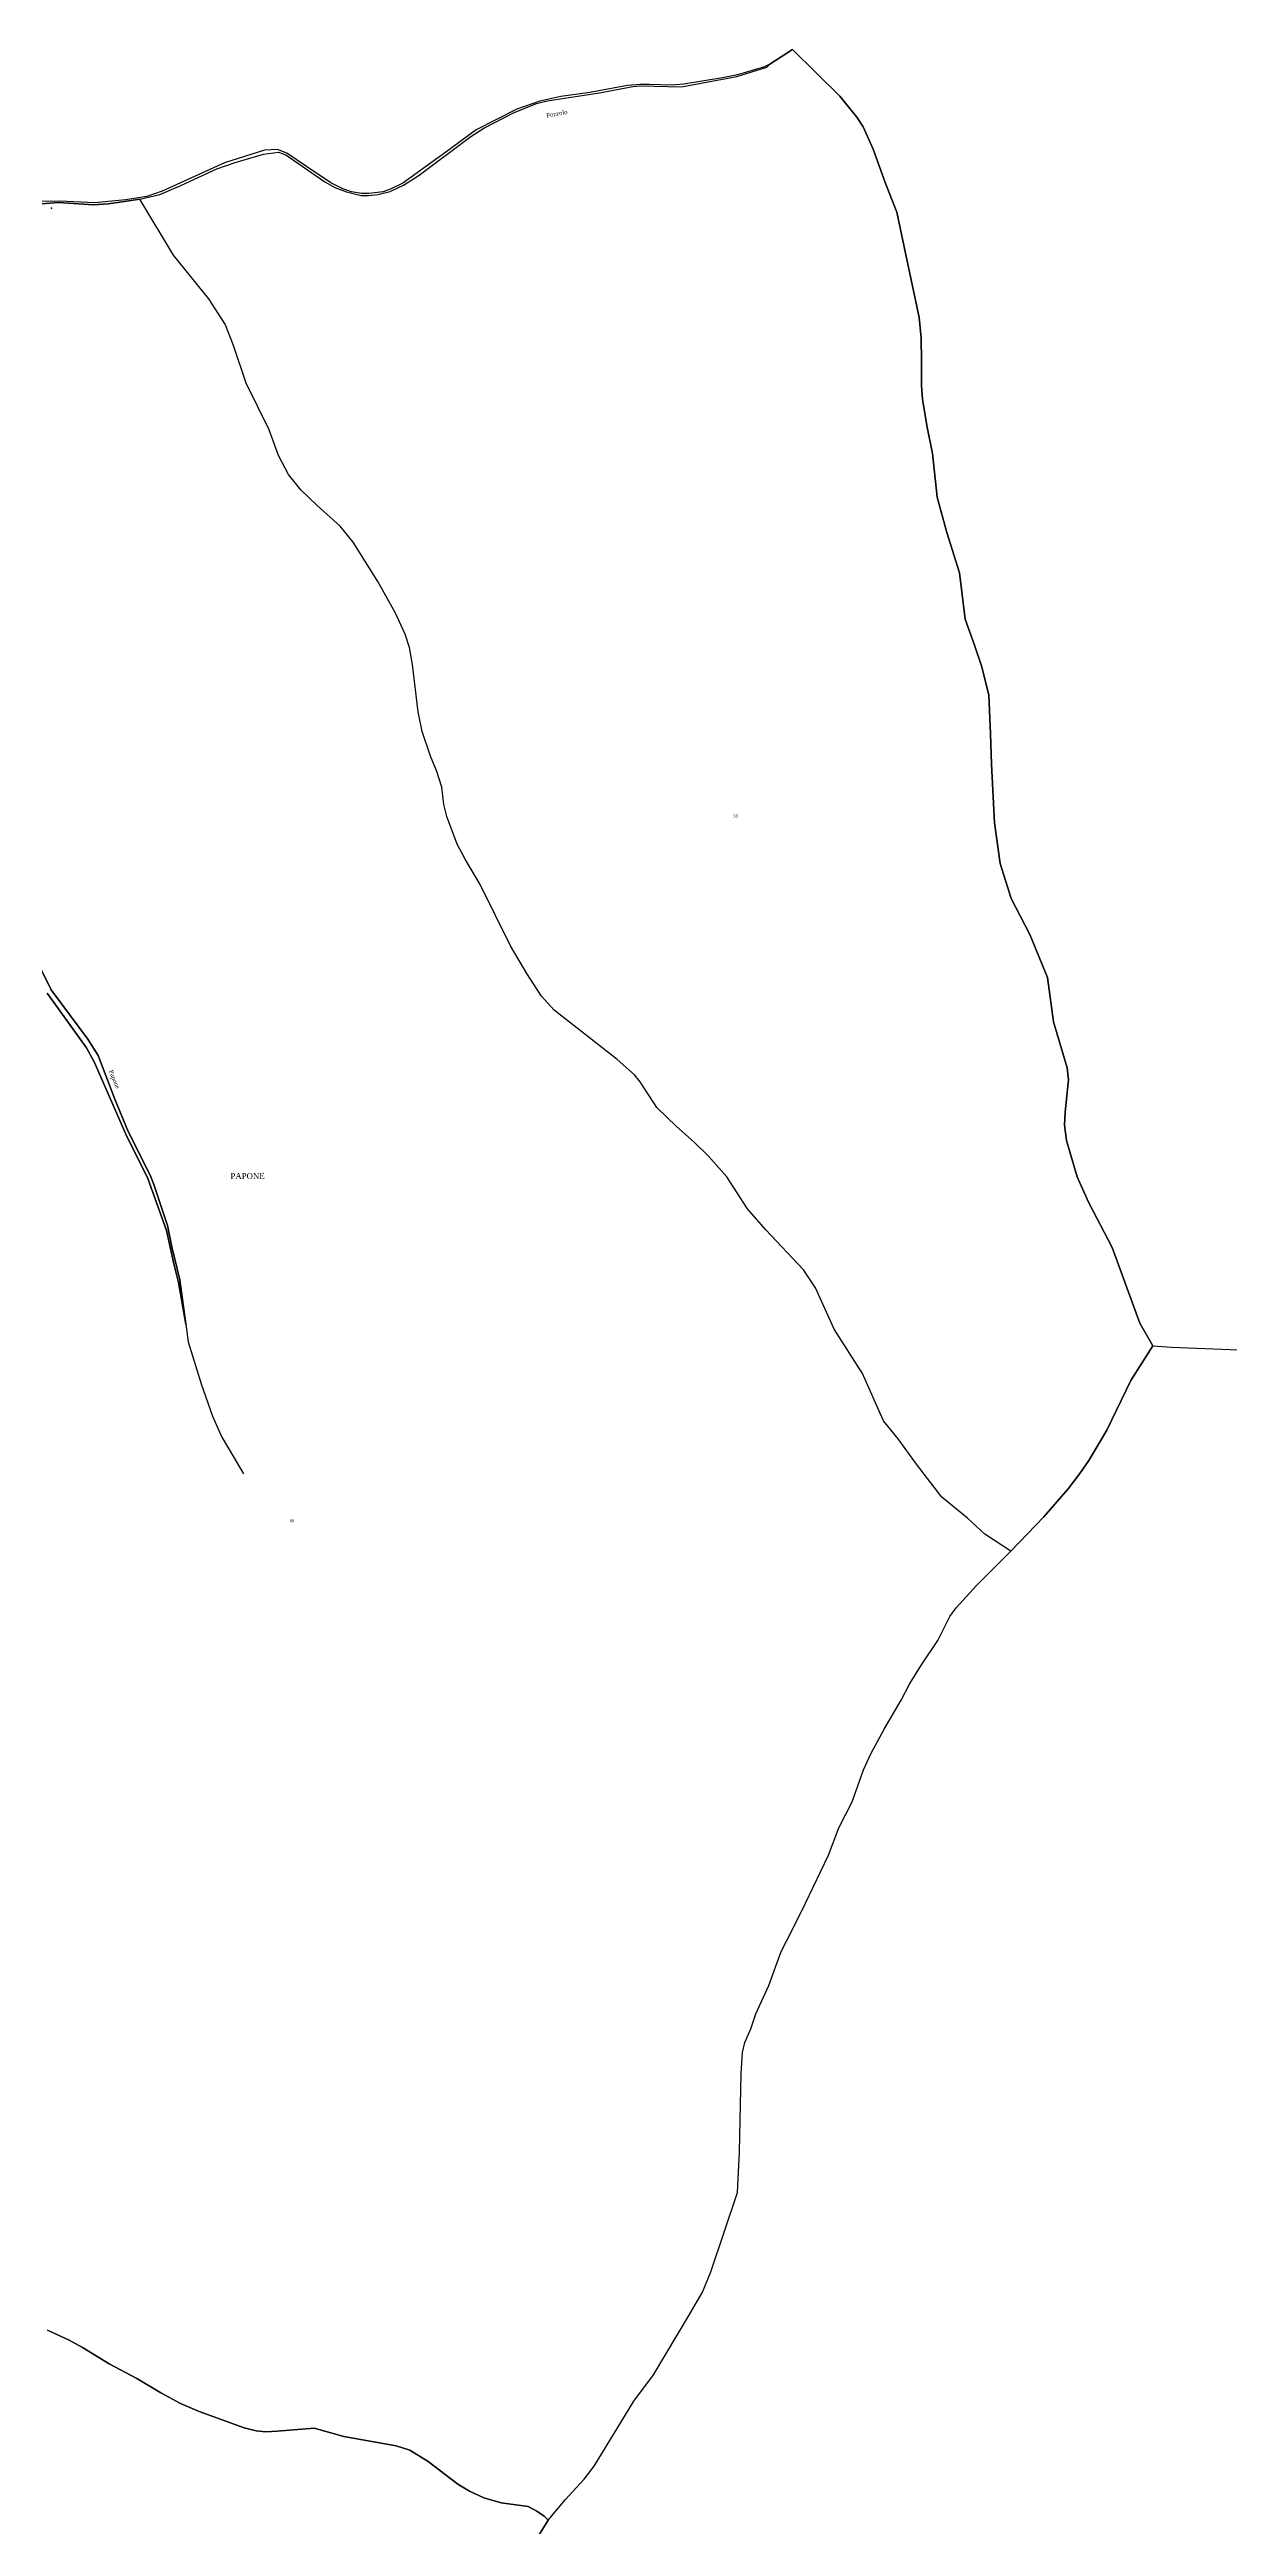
# Model space of a CAD drawing. Extents: x 1197506 to 1206978, y 6141540 to 6151741.
# Drawn here: x 1203104 to 1203914, y 6143733 to 6145433 of the extents above; entities that cross this region are included whole.
import ezdxf

# ---------------------------------------------------------------- set-up
doc = ezdxf.new("R2010")
doc.units = 0
doc.linetypes.add('CONTINU', pattern=[0])
doc.layers.get('0').update_dxf_attribs({"linetype": 'CONTINU'})
for name, color, linetype in [('1FLECHEFL', 7, 'CONTINU'), ('1LIEUDIT', 7, 'CONTINU'), ('1PARCELLE', 7, 'CONTINU'), ('1SECTION', 7, 'CONTINU'), ('1SUBDSECT', 7, 'CONTINU'), ('1TRONFLUV', 7, 'CONTINU'), ('3LIEUDITTEX', 7, 'CONTINU'), ('3PARCELLETEX', 7, 'CONTINU'), ('3TOPOLINE', 7, 'CONTINU'), ('3TRONFLUVTEX', 7, 'CONTINU')]:
    doc.layers.add(name, color=color, linetype=linetype)
doc.styles.get("Standard").update_dxf_attribs({"font": 'Times New Roman'})

# ---------------------------------------------------------------- blocks, each defined once
blk = doc.blocks.new('FLECHRU1')
blk.add_point((0, 0))

msp = doc.modelspace()

# ---------------------------------------------------------------- linework, layer by layer
at = {"layer": '1LIEUDIT'}
for points in [[(1203102.81, 6143867.47), (1203117.76, 6143860.7), (1203126.8, 6143855.61), (1203145.17, 6143844.28), (1203164.22, 6143834.21), (1203180.54, 6143824.41), (1203194.24, 6143817.13), (1203207.01, 6143811.61), (1203237.75, 6143800.39), (1203246.08, 6143798.29), (1203252.74, 6143797.79), (1203260.47, 6143798.1), (1203285.89, 6143800.24), (1203306.36, 6143794.61), (1203342.12, 6143788.02), (1203351.57, 6143785.24), (1203364.17, 6143777.34), (1203384.61, 6143761.69), (1203392.6, 6143756.96), (1203402.44, 6143752.46), (1203414.25, 6143749.06), (1203432.74, 6143746.38), (1203438.83, 6143743.17), (1203443.77, 6143739.74), (1203446.45, 6143737.17), (1203458.39, 6143751.26), (1203471.28, 6143765.15), (1203478.16, 6143774.11), (1203505.41, 6143818.78), (1203518.92, 6143836.79), (1203543.65, 6143878.23), (1203552.52, 6143893.53), (1203558.31, 6143907.42), (1203576.54, 6143961.91), (1203577.8, 6143989.79), (1203579.01, 6144043.64), (1203580.01, 6144058.05), (1203581.65, 6144064.84), (1203585.71, 6144074.24), (1203589.18, 6144084.66), (1203598.05, 6144104.1), (1203606.54, 6144127.35), (1203613.76, 6144141.53), (1203623.12, 6144160.55), (1203638.89, 6144193.42), (1203646.05, 6144212.27), (1203655.23, 6144229.99), (1203663.06, 6144251.97), (1203668.15, 6144263.08), (1203677.28, 6144279.94), (1203688.95, 6144299.76), (1203694.66, 6144310.76), (1203702.83, 6144324.03), (1203713.95, 6144340.85), (1203722.37, 6144357.25), (1203726.59, 6144363.29), (1203740.52, 6144378.45), (1203764.28, 6144402.12), (1203786.94, 6144425.55), (1203803.47, 6144444.75), (1203811.62, 6144455.28), (1203817.81, 6144464.32), (1203830.11, 6144485.01), (1203846.57, 6144519.17), (1203861.58, 6144542.92), (1203852.67, 6144558.62), (1203833.76, 6144610.39), (1203817.55, 6144641.64), (1203809.75, 6144658.9), (1203802.48, 6144683.9), (1203801.12, 6144694.38), (1203801.41, 6144703.46), (1203803.68, 6144725.65), (1203802.81, 6144733.75), (1203793.47, 6144765.38), (1203789.25, 6144795.87), (1203777.3, 6144825.25), (1203764.47, 6144850.08), (1203756.95, 6144874), (1203752.87, 6144901.85), (1203750.83, 6144942.11), (1203750.18, 6144963.08), (1203749.01, 6144989.41), (1203744.2, 6145008.92), (1203739.14, 6145023.9), (1203732.74, 6145041.75), (1203728.87, 6145073.41), (1203720.16, 6145101.11), (1203713.65, 6145125.45), (1203710.43, 6145155.29), (1203706.78, 6145173.48), (1203703.51, 6145192.32), (1203702.87, 6145202.27), (1203702.91, 6145218.83), (1203702.72, 6145234.42), (1203701.21, 6145248.7), (1203691.86, 6145292.77), (1203685.96, 6145321), (1203677.86, 6145341.39), (1203669.6, 6145364.32), (1203662.76, 6145379.5), (1203658.36, 6145386.17), (1203646.86, 6145400.52), (1203614.28, 6145432.59), (1203598.77, 6145422.64), (1203595.14, 6145420.74), (1203576.58, 6145415.31), (1203566.15, 6145413.08), (1203539.63, 6145408.83), (1203531.38, 6145408.19), (1203515.83, 6145408.63), (1203509.73, 6145408.62), (1203500.96, 6145407.85), (1203475.11, 6145403.2), (1203455.2, 6145400.27), (1203440.73, 6145397.27), (1203425.13, 6145391.6), (1203397.04, 6145377.54), (1203376.37, 6145362.19), (1203346.66, 6145340.96), (1203338.82, 6145337), (1203333.27, 6145335.05), (1203323.34, 6145333.72), (1203318.28, 6145333.9), (1203311.63, 6145334.87), (1203305.47, 6145336.96), (1203297.24, 6145341.02), (1203280.71, 6145352.3), (1203267.18, 6145361.5), (1203260.71, 6145364.02), (1203251.75, 6145363.5), (1203224.26, 6145354.93), (1203181.6, 6145335.31), (1203170.9, 6145331.78), (1203156.46, 6145329.35), (1203135.23, 6145327.44), (1203111.22, 6145328.57), (1203095.13, 6145328.21)], [(1203439.38, 6143725.69), (1203446.45, 6143737.17), (1203443.77, 6143739.74), (1203438.83, 6143743.17), (1203432.74, 6143746.38), (1203414.25, 6143749.06), (1203402.44, 6143752.46), (1203392.6, 6143756.96), (1203384.61, 6143761.69), (1203364.17, 6143777.34), (1203351.57, 6143785.24), (1203342.12, 6143788.02), (1203306.36, 6143794.61), (1203285.89, 6143800.24), (1203260.47, 6143798.1), (1203252.74, 6143797.79), (1203246.08, 6143798.29), (1203237.75, 6143800.39), (1203207.01, 6143811.61), (1203194.24, 6143817.13), (1203180.54, 6143824.41), (1203164.22, 6143834.21), (1203145.17, 6143844.28), (1203126.8, 6143855.61), (1203117.76, 6143860.7), (1203102.81, 6143867.47)]]:
    msp.add_lwpolyline(points, dxfattribs=at)
at = {"layer": '1PARCELLE'}
msp.add_lwpolyline([(1203764.28, 6144402.12), (1203746.25, 6144413.65), (1203734.45, 6144424.76), (1203716.82, 6144439.08), (1203699.3, 6144461.71), (1203686.86, 6144479.27), (1203676.69, 6144491.44), (1203662.32, 6144524.06), (1203642.99, 6144554.35), (1203630, 6144582.89), (1203621.76, 6144595.06), (1203596.04, 6144622.59), (1203583.43, 6144637.04), (1203569.14, 6144658.9), (1203556.29, 6144673.3), (1203546.75, 6144682.73), (1203534.54, 6144693.6), (1203521.11, 6144706.5), (1203509.78, 6144724.08), (1203505.72, 6144728.87), (1203494.02, 6144739.44), (1203450.7, 6144773.36), (1203441.9, 6144782.9), (1203431.95, 6144798.61), (1203420.7, 6144817.45), (1203399.86, 6144859.63), (1203389.51, 6144876.86), (1203384.18, 6144887.29), (1203376.91, 6144906.36), (1203374.94, 6144914.47), (1203373.44, 6144926.41), (1203370.07, 6144937.15), (1203365.75, 6144947.75), (1203360.04, 6144964.52), (1203357.37, 6144978.18), (1203353.35, 6145010.58), (1203351.29, 6145022.24), (1203348.27, 6145031.37), (1203341.55, 6145046.17), (1203329.52, 6145067.42), (1203312.68, 6145094.54), (1203303.83, 6145105.61), (1203287.84, 6145119.73), (1203276.84, 6145130.32), (1203268.33, 6145140.85), (1203261.38, 6145153.97), (1203254.89, 6145171.56), (1203239.21, 6145203.6), (1203230.55, 6145229.53), (1203224.83, 6145244.04), (1203213.52, 6145261.44), (1203189.29, 6145291.55), (1203166.25, 6145330), (1203179.95, 6145333.1), (1203194.42, 6145339.33), (1203218.96, 6145350.65), (1203231.65, 6145355.18), (1203251.13, 6145360.74), (1203261.45, 6145362.16), (1203266.52, 6145360.28), (1203293.12, 6145341.8), (1203300.12, 6145337.84), (1203308.05, 6145334.96), (1203318.19, 6145332.53), (1203323.15, 6145332.39), (1203329.51, 6145333.15), (1203338.1, 6145335.09), (1203347.18, 6145339.6), (1203357.93, 6145346.36), (1203393.37, 6145372.81), (1203402.43, 6145378.53), (1203422.73, 6145389.18), (1203438.52, 6145395.49), (1203445.91, 6145397.5), (1203481.88, 6145402.97), (1203504.72, 6145407.28), (1203510.16, 6145407.59), (1203538.17, 6145407.02), (1203576.05, 6145414.11), (1203596.69, 6145420.46), (1203598.77, 6145422.64), (1203614.28, 6145432.59), (1203646.86, 6145400.52), (1203658.36, 6145386.17), (1203662.76, 6145379.5), (1203669.6, 6145364.32), (1203677.86, 6145341.39), (1203685.96, 6145321), (1203691.86, 6145292.77), (1203701.21, 6145248.7), (1203702.72, 6145234.42), (1203702.91, 6145218.83), (1203702.87, 6145202.27), (1203703.51, 6145192.32), (1203706.78, 6145173.48), (1203710.43, 6145155.29), (1203713.65, 6145125.45), (1203720.16, 6145101.11), (1203728.87, 6145073.41), (1203732.74, 6145041.75), (1203739.14, 6145023.9), (1203744.2, 6145008.92), (1203749.01, 6144989.41), (1203750.18, 6144963.08), (1203750.83, 6144942.11), (1203752.87, 6144901.85), (1203756.95, 6144874), (1203764.47, 6144850.08), (1203777.3, 6144825.25), (1203789.25, 6144795.87), (1203793.47, 6144765.38), (1203802.81, 6144733.75), (1203803.68, 6144725.65), (1203801.41, 6144703.46), (1203801.12, 6144694.38), (1203802.48, 6144683.9), (1203809.75, 6144658.9), (1203817.55, 6144641.64), (1203833.76, 6144610.39), (1203852.67, 6144558.62), (1203861.58, 6144542.92), (1203846.57, 6144519.17), (1203830.11, 6144485.01), (1203817.81, 6144464.32), (1203811.62, 6144455.28), (1203803.47, 6144444.75), (1203786.94, 6144425.55), (1203764.28, 6144402.12)], close=True, dxfattribs=at)
for points in [[(1203102.81, 6143867.47), (1203117.76, 6143860.7), (1203126.8, 6143855.61), (1203145.17, 6143844.28), (1203164.22, 6143834.21), (1203180.54, 6143824.41), (1203194.24, 6143817.13), (1203207.01, 6143811.61), (1203237.75, 6143800.39), (1203246.08, 6143798.29), (1203252.74, 6143797.79), (1203260.47, 6143798.1), (1203285.89, 6143800.24), (1203306.36, 6143794.61), (1203342.12, 6143788.02), (1203351.57, 6143785.24), (1203364.17, 6143777.34), (1203384.61, 6143761.69), (1203392.6, 6143756.96), (1203402.44, 6143752.46), (1203414.25, 6143749.06), (1203432.74, 6143746.38), (1203438.83, 6143743.17), (1203443.77, 6143739.74), (1203446.45, 6143737.17), (1203458.39, 6143751.26), (1203471.28, 6143765.15), (1203478.16, 6143774.11), (1203505.41, 6143818.78), (1203518.92, 6143836.79), (1203543.65, 6143878.23), (1203552.52, 6143893.53), (1203558.31, 6143907.42), (1203576.54, 6143961.91), (1203577.8, 6143989.79), (1203579.01, 6144043.64), (1203580.01, 6144058.05), (1203581.65, 6144064.84), (1203585.71, 6144074.24), (1203589.18, 6144084.66), (1203598.05, 6144104.1), (1203606.54, 6144127.35), (1203613.76, 6144141.53), (1203623.12, 6144160.55), (1203638.89, 6144193.42), (1203646.05, 6144212.27), (1203655.23, 6144229.99), (1203663.06, 6144251.97), (1203668.15, 6144263.08), (1203677.28, 6144279.94), (1203688.95, 6144299.76), (1203694.66, 6144310.76), (1203702.83, 6144324.03), (1203713.95, 6144340.85), (1203722.37, 6144357.25), (1203726.59, 6144363.29), (1203740.52, 6144378.45), (1203764.28, 6144402.12), (1203746.25, 6144413.65), (1203734.45, 6144424.76), (1203716.82, 6144439.08), (1203699.3, 6144461.71), (1203686.86, 6144479.27), (1203676.69, 6144491.44), (1203662.32, 6144524.06), (1203642.99, 6144554.35), (1203630, 6144582.89), (1203621.76, 6144595.06), (1203596.04, 6144622.59), (1203583.43, 6144637.04), (1203569.14, 6144658.9), (1203556.29, 6144673.3), (1203546.75, 6144682.73), (1203534.54, 6144693.6), (1203521.11, 6144706.5), (1203509.78, 6144724.08), (1203505.72, 6144728.87), (1203494.02, 6144739.44), (1203450.7, 6144773.36), (1203441.9, 6144782.9), (1203431.95, 6144798.61), (1203420.7, 6144817.45), (1203399.86, 6144859.63), (1203389.51, 6144876.86), (1203384.18, 6144887.29), (1203376.91, 6144906.36), (1203374.94, 6144914.47), (1203373.44, 6144926.41), (1203370.07, 6144937.15), (1203365.75, 6144947.75), (1203360.04, 6144964.52), (1203357.37, 6144978.18), (1203353.35, 6145010.58), (1203351.29, 6145022.24), (1203348.27, 6145031.37), (1203341.55, 6145046.17), (1203329.52, 6145067.42), (1203312.68, 6145094.54), (1203303.83, 6145105.61), (1203287.84, 6145119.73), (1203276.84, 6145130.32), (1203268.33, 6145140.85), (1203261.38, 6145153.97), (1203254.89, 6145171.56), (1203239.21, 6145203.6), (1203230.55, 6145229.53), (1203224.83, 6145244.04), (1203213.52, 6145261.44), (1203189.29, 6145291.55), (1203166.25, 6145330), (1203154.18, 6145328.05), (1203144.41, 6145326.7), (1203134.3, 6145325.99), (1203110.39, 6145327.71), (1203083.77, 6145325.57)], [(1203090.7, 6144816.73), (1203105.3, 6144787.28), (1203130.47, 6144753.36), (1203137.54, 6144742.16), (1203149.05, 6144712.22), (1203158.09, 6144690.08), (1203173.24, 6144660.2), (1203175.81, 6144653.64), (1203185.3, 6144625.67), (1203188.19, 6144610.82), (1203193.62, 6144588.39), (1203197.85, 6144557.96), (1203192.81, 6144586.45), (1203189.46, 6144599.33), (1203184.57, 6144622.2), (1203171.63, 6144657.86), (1203156.53, 6144688.24), (1203134.9, 6144737.92), (1203129.7, 6144747.55), (1203102.62, 6144785.08)], [(1203102.81, 6143867.47), (1203117.76, 6143860.7), (1203126.8, 6143855.61), (1203145.17, 6143844.28), (1203164.22, 6143834.21), (1203180.54, 6143824.41), (1203194.24, 6143817.13), (1203207.01, 6143811.61), (1203237.75, 6143800.39), (1203246.08, 6143798.29), (1203252.74, 6143797.79), (1203260.47, 6143798.1), (1203285.89, 6143800.24), (1203306.36, 6143794.61), (1203342.12, 6143788.02), (1203351.57, 6143785.24), (1203364.17, 6143777.34), (1203384.61, 6143761.69), (1203392.6, 6143756.96), (1203402.44, 6143752.46), (1203414.25, 6143749.06), (1203432.74, 6143746.38), (1203438.83, 6143743.17), (1203443.77, 6143739.74), (1203446.45, 6143737.17), (1203439.38, 6143725.69)]]:
    msp.add_lwpolyline(points, dxfattribs=at)
at = {"layer": '1SECTION'}
msp.add_lwpolyline([(1203439.38, 6143725.69), (1203446.45, 6143737.17), (1203458.39, 6143751.26), (1203471.28, 6143765.15), (1203478.16, 6143774.11), (1203505.41, 6143818.78), (1203518.92, 6143836.79), (1203543.65, 6143878.23), (1203552.52, 6143893.53), (1203558.31, 6143907.42), (1203576.54, 6143961.91), (1203577.8, 6143989.79), (1203579.01, 6144043.64), (1203580.01, 6144058.05), (1203581.65, 6144064.84), (1203585.71, 6144074.24), (1203589.18, 6144084.66), (1203598.05, 6144104.1), (1203606.54, 6144127.35), (1203613.76, 6144141.53), (1203623.12, 6144160.55), (1203638.89, 6144193.42), (1203646.05, 6144212.27), (1203655.23, 6144229.99), (1203663.06, 6144251.97), (1203668.15, 6144263.08), (1203677.28, 6144279.94), (1203688.95, 6144299.76), (1203694.66, 6144310.76), (1203702.83, 6144324.03), (1203713.95, 6144340.85), (1203722.37, 6144357.25), (1203726.59, 6144363.29), (1203740.52, 6144378.45), (1203764.28, 6144402.12), (1203786.94, 6144425.55), (1203803.47, 6144444.75), (1203811.62, 6144455.28), (1203817.81, 6144464.32), (1203830.11, 6144485.01), (1203846.57, 6144519.17), (1203861.58, 6144542.92), (1203874.45, 6144542.02), (1203937.81, 6144539.66)], dxfattribs=at)
at = {"layer": '1SUBDSECT'}
msp.add_lwpolyline([(1203439.38, 6143725.69), (1203446.45, 6143737.17), (1203458.39, 6143751.26), (1203471.28, 6143765.15), (1203478.16, 6143774.11), (1203505.41, 6143818.78), (1203518.92, 6143836.79), (1203543.65, 6143878.23), (1203552.52, 6143893.53), (1203558.31, 6143907.42), (1203576.54, 6143961.91), (1203577.8, 6143989.79), (1203579.01, 6144043.64), (1203580.01, 6144058.05), (1203581.65, 6144064.84), (1203585.71, 6144074.24), (1203589.18, 6144084.66), (1203598.05, 6144104.1), (1203606.54, 6144127.35), (1203613.76, 6144141.53), (1203623.12, 6144160.55), (1203638.89, 6144193.42), (1203646.05, 6144212.27), (1203655.23, 6144229.99), (1203663.06, 6144251.97), (1203668.15, 6144263.08), (1203677.28, 6144279.94), (1203688.95, 6144299.76), (1203694.66, 6144310.76), (1203702.83, 6144324.03), (1203713.95, 6144340.85), (1203722.37, 6144357.25), (1203726.59, 6144363.29), (1203740.52, 6144378.45), (1203764.28, 6144402.12), (1203786.94, 6144425.55), (1203803.47, 6144444.75), (1203811.62, 6144455.28), (1203817.81, 6144464.32), (1203830.11, 6144485.01), (1203846.57, 6144519.17), (1203861.58, 6144542.92), (1203852.67, 6144558.62), (1203833.76, 6144610.39), (1203817.55, 6144641.64), (1203809.75, 6144658.9), (1203802.48, 6144683.9), (1203801.12, 6144694.38), (1203801.41, 6144703.46), (1203803.68, 6144725.65), (1203802.81, 6144733.75), (1203793.47, 6144765.38), (1203789.25, 6144795.87), (1203777.3, 6144825.25), (1203764.47, 6144850.08), (1203756.95, 6144874), (1203752.87, 6144901.85), (1203750.83, 6144942.11), (1203750.18, 6144963.08), (1203749.01, 6144989.41), (1203744.2, 6145008.92), (1203739.14, 6145023.9), (1203732.74, 6145041.75), (1203728.87, 6145073.41), (1203720.16, 6145101.11), (1203713.65, 6145125.45), (1203710.43, 6145155.29), (1203706.78, 6145173.48), (1203703.51, 6145192.32), (1203702.87, 6145202.27), (1203702.91, 6145218.83), (1203702.72, 6145234.42), (1203701.21, 6145248.7), (1203691.86, 6145292.77), (1203685.96, 6145321), (1203677.86, 6145341.39), (1203669.6, 6145364.32), (1203662.76, 6145379.5), (1203658.36, 6145386.17), (1203646.86, 6145400.52), (1203614.28, 6145432.59), (1203598.77, 6145422.64), (1203595.14, 6145420.74), (1203576.58, 6145415.31), (1203566.15, 6145413.08), (1203539.63, 6145408.83), (1203531.38, 6145408.19), (1203515.83, 6145408.63), (1203509.73, 6145408.62), (1203500.96, 6145407.85), (1203475.11, 6145403.2), (1203455.2, 6145400.27), (1203440.73, 6145397.27), (1203425.13, 6145391.6), (1203397.04, 6145377.54), (1203376.37, 6145362.19), (1203346.66, 6145340.96), (1203338.82, 6145337), (1203333.27, 6145335.05), (1203323.34, 6145333.72), (1203318.28, 6145333.9), (1203311.63, 6145334.87), (1203305.47, 6145336.96), (1203297.24, 6145341.02), (1203280.71, 6145352.3), (1203267.18, 6145361.5), (1203260.71, 6145364.02), (1203251.75, 6145363.5), (1203224.26, 6145354.93), (1203181.6, 6145335.31), (1203170.9, 6145331.78), (1203156.46, 6145329.35), (1203135.23, 6145327.44), (1203111.22, 6145328.57), (1203095.13, 6145328.21)], dxfattribs=at)
at = {"layer": '1TRONFLUV'}
for points in [[(1203083.77, 6145325.57), (1203110.39, 6145327.71), (1203134.3, 6145325.99), (1203144.41, 6145326.7), (1203154.18, 6145328.05), (1203166.25, 6145330), (1203179.95, 6145333.1), (1203194.42, 6145339.33), (1203218.96, 6145350.65), (1203231.65, 6145355.18), (1203251.13, 6145360.74), (1203261.45, 6145362.16), (1203266.52, 6145360.28), (1203293.12, 6145341.8), (1203300.12, 6145337.84), (1203308.05, 6145334.96), (1203318.19, 6145332.53), (1203323.15, 6145332.39), (1203329.51, 6145333.15), (1203338.1, 6145335.09), (1203347.18, 6145339.6), (1203357.93, 6145346.36), (1203393.37, 6145372.81), (1203402.43, 6145378.53), (1203422.73, 6145389.18), (1203438.52, 6145395.49), (1203445.91, 6145397.5), (1203481.88, 6145402.97), (1203504.72, 6145407.28), (1203510.16, 6145407.59), (1203538.17, 6145407.02), (1203576.05, 6145414.11), (1203596.69, 6145420.46), (1203598.77, 6145422.64), (1203595.14, 6145420.74), (1203576.58, 6145415.31), (1203566.15, 6145413.08), (1203539.63, 6145408.83), (1203531.38, 6145408.19), (1203515.83, 6145408.63), (1203509.73, 6145408.62), (1203500.96, 6145407.85), (1203475.11, 6145403.2), (1203455.2, 6145400.27), (1203440.73, 6145397.27), (1203425.13, 6145391.6), (1203397.04, 6145377.54), (1203376.37, 6145362.19), (1203346.66, 6145340.96), (1203338.82, 6145337), (1203333.27, 6145335.05), (1203323.34, 6145333.72), (1203318.28, 6145333.9), (1203311.63, 6145334.87), (1203305.47, 6145336.96), (1203297.24, 6145341.02), (1203280.71, 6145352.3), (1203267.18, 6145361.5), (1203260.71, 6145364.02), (1203251.75, 6145363.5), (1203224.26, 6145354.93), (1203181.6, 6145335.31), (1203170.9, 6145331.78), (1203156.46, 6145329.35), (1203135.23, 6145327.44), (1203111.22, 6145328.57), (1203095.13, 6145328.21)], [(1203102.62, 6144785.08), (1203129.7, 6144747.55), (1203134.9, 6144737.92), (1203156.53, 6144688.24), (1203171.63, 6144657.86), (1203184.57, 6144622.2), (1203189.46, 6144599.33), (1203192.81, 6144586.45), (1203197.85, 6144557.96), (1203193.62, 6144588.39), (1203188.19, 6144610.82), (1203185.3, 6144625.67), (1203175.81, 6144653.64), (1203173.24, 6144660.2), (1203158.09, 6144690.08), (1203149.05, 6144712.22), (1203137.54, 6144742.16), (1203130.47, 6144753.36), (1203105.3, 6144787.28), (1203090.7, 6144816.73)]]:
    msp.add_lwpolyline(points, dxfattribs=at)
at = {"layer": '3TOPOLINE'}
msp.add_lwpolyline([(1203197.85, 6144557.96), (1203199.36, 6144545.69), (1203208.27, 6144517.03), (1203216.13, 6144494.84), (1203222.6, 6144480.34), (1203230.46, 6144466.85), (1203237.45, 6144455.24)], dxfattribs=at)

# ---------------------------------------------------------------- block references
at = {"layer": '1FLECHEFL', "rotation": 188}
msp.add_blockref('FLECHRU1', (1203105.6, 6145323.76), dxfattribs=at)

# ---------------------------------------------------------------- texts
at = {"layer": '3LIEUDITTEX'}
msp.add_text('PAPONE', height=4, dxfattribs=at).set_placement((1203228.42, 6144657.54))
at = {"layer": '3PARCELLETEX'}
for s, p in [('59', (1203573.71, 6144905.49)), ('60', (1203269.14, 6144421.83))]:
    msp.add_text(s, height=2, dxfattribs=at).set_placement(p)
at = {"layer": '3TRONFLUVTEX'}
for s, rotation, p in [('Pozzolo', 10.2, (1203445.5, 6145385.86)), ('Papone', 292.4, (1203144.85, 6144731.53))]:
    msp.add_text(s, height=3, rotation=rotation, dxfattribs=at).set_placement(p)

doc.saveas('drawing.dxf')
